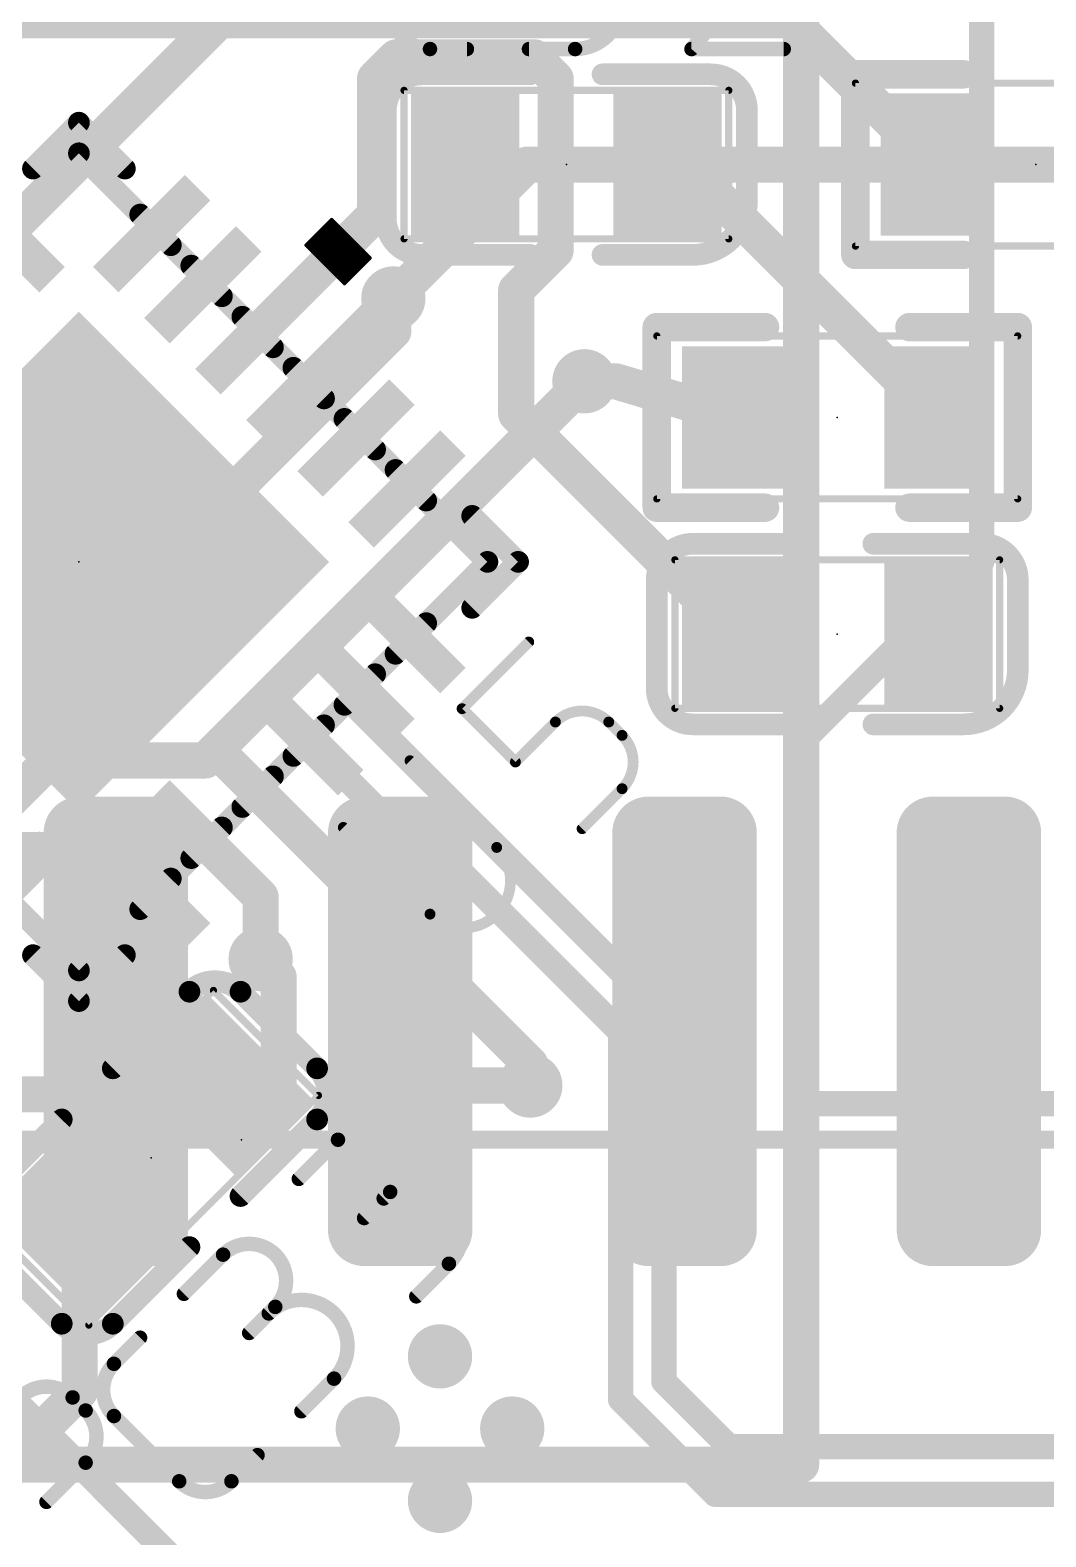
# Model space of a CAD drawing. Extents: x -5 to 103, y -6 to 58.
# Drawn here: x 60.62 to 67.76, y 22.35 to 32.95 of the extents above; entities that cross this region are included whole.
import ezdxf

# ---------------------------------------------------------------- set-up
doc = ezdxf.new("R2010")
doc.units = 0
for name, color, linetype in [('1', 12, 'CONTINUOUS'), ('16', 132, 'CONTINUOUS'), ('18', 110, 'CONTINUOUS'), ('21', 40, 'CONTINUOUS'), ('22', 3, 'CONTINUOUS'), ('23', 53, 'CONTINUOUS'), ('24', 53, 'CONTINUOUS'), ('25', 40, 'CONTINUOUS'), ('39', 12, 'CONTINUOUS'), ('51', 254, 'CONTINUOUS')]:
    doc.layers.add(name, color=color, linetype=linetype)

# ---------------------------------------------------------------- blocks, each defined once
blk = doc.blocks.new('RECT')
blk.add_solid([(-0.5, -0.5), (0.5, -0.5), (-0.5, 0.5), (0.5, 0.5)])
blk = doc.blocks.new('RECT162560X528320R50')
at = {"const_width": 0.254}
blk.add_lwpolyline([(0.381, -1.397), (0.381, 1.397, 0.4142), (0.254, 1.524), (-0.254, 1.524, 0.4142), (-0.381, 1.397), (-0.381, -1.397, 0.4142), (-0.254, -1.524), (0.254, -1.524, 0.4142)], format="xyb", close=True, dxfattribs=at)
blk.add_solid([(-0.2794, -1.4224), (0.2794, -1.4224), (-0.2794, 1.4224), (0.2794, 1.4224)])
blk = doc.blocks.new('ROUNDV')
at = {"const_width": 0.5}
blk.add_lwpolyline([(0, -0.25, 1), (0, 0.25, 1), (0, -0.25)], format="xyb", dxfattribs=at)

msp = doc.modelspace()

# ---------------------------------------------------------------- linework, layer by layer
at = {"layer": '1'}
for points, const_width in [([(67.31, 29.21), (67.31, 34.925)], 0.1778), ([(60.4481, 31.5179), (62.0772, 33.147)], 0.254), ([(65.8368, 33.147), (66.9798, 32.004)], 0.254), ([(63.1916, 32.7584), (63.0428, 32.6096)], 0.254), ([(64.164, 32.7584), (63.1916, 32.7584)], 0.254), ([(64.3128, 32.6096), (64.164, 32.7584)], 0.254), ([(63.0428, 32.6096), (63.0428, 31.652)], 0.254), ([(64.3128, 31.3984), (64.3128, 32.6096)], 0.254), ([(63.6778, 32.004), (63.6778, 31.5686)], 0.254), ([(65.1002, 32.004), (65.2272, 32.004)], 0.254), ([(65.2272, 32.004), (67.0052, 30.226)], 0.254), ([(63.0428, 31.652), (62.1903, 30.7995)], 0.254), ([(63.6778, 31.5686), (63.1716, 31.0624)], 0.254), ([(64.0358, 31.1214), (64.3128, 31.3984)], 0.254), ([(62.5495, 30.4403), (63.1716, 31.0624)], 0.254), ([(64.0358, 30.249), (64.0358, 31.1214)], 0.254), ([(64.7361, 30.48), (64.516, 30.48)], 0.254), ([(65.5828, 30.226), (64.7361, 30.48)], 0.254), ([(65.5828, 28.702), (64.0358, 30.249)], 0.254), ([(66.04, 27.94), (67.31, 29.21)], 0.1778), ([(62.9087, 28.3389), (62.9087, 28.1952)], 0.1778), ([(65.0748, 26.0292), (62.9087, 28.1952)], 0.1778), ([(62.5495, 27.9797), (63.1242, 27.405)], 0.1778), ([(66.04, 25.4), (66.04, 27.94)], 0.1778), ([(62.1903, 27.6205), (64.135, 25.6758)], 0.254), ([(63.1242, 27.405), (63.2679, 27.405)], 0.1778), ([(63.2679, 27.405), (64.77, 25.9029)], 0.1778), ([(61.8311, 27.2613), (62.2382, 26.8542)], 0.254), ([(61.4719, 26.9021), (61.4719, 26.0209)], 0.254), ([(62.2382, 26.8542), (62.2382, 26.416)], 0.254), ([(61.4719, 26.0209), (61.9709, 25.5219)], 0.254), ([(65.0748, 26.0292), (65.0748, 23.4442)], 0.1778), ([(60.7704, 25.4644), (61.214, 25.908)], 0.254), ([(61.214, 25.908), (61.5848, 25.908)], 0.254), ([(61.5848, 25.908), (61.9709, 25.5219)], 0.254), ([(64.77, 25.9029), (64.77, 23.3179)], 0.1778), ([(64.135, 25.6758), (64.135, 25.527)], 0.254), ([(60.2882, 25.4644), (60.7704, 25.4644)], 0.254), ([(72.39, 25.4), (66.04, 25.4)], 0.1778), ([(60.9651, 24.5161), (60.9651, 23.3731)], 0.254), ([(59.69, 24.13), (62.23, 21.59)], 0.1778), ([(65.0748, 23.4442), (65.532, 22.987)], 0.1778), ([(60.9651, 23.3731), (59.817, 22.225)], 0.254), ([(64.77, 23.3179), (65.4362, 22.6517)], 0.1778), ([(65.532, 22.987), (69.088, 22.987)], 0.1778), ([(65.4362, 22.6517), (69.9313, 22.6517)], 0.1778)]:
    msp.add_lwpolyline(points, dxfattribs=dict(at, const_width=const_width))
for points, const_width in [([(63.1916, 32.8219, 1), (63.1916, 32.6949)], 0.127), ([(63.2365, 32.7135, 1), (63.1467, 32.8033)], 0.127), ([(64.2089, 32.8033, 1), (64.1191, 32.7135)], 0.127), ([(64.164, 32.6949, 1), (64.164, 32.8219)], 0.127), ([(63.1063, 32.6096, 1), (62.9793, 32.6096)], 0.127), ([(62.9979, 32.6545, 1), (63.0877, 32.5647)], 0.127), ([(64.3763, 32.6096, 1), (64.2493, 32.6096)], 0.127), ([(64.2679, 32.5647, 1), (64.3577, 32.6545)], 0.127), ([(63.7413, 32.004, 1), (63.6143, 32.004)], 0.127), ([(65.1002, 32.0675, 1), (65.1002, 31.9405)], 0.127), ([(65.2721, 32.0489, 1), (65.1823, 31.9591)], 0.127), ([(65.2272, 31.9405, 1), (65.2272, 32.0675)], 0.127), ([(66.9349, 31.9591, 1), (67.0247, 32.0489)], 0.127), ([(62.9793, 31.652, 1), (63.1063, 31.652)], 0.127), ([(63.0877, 31.6071, 1), (62.9979, 31.6969)], 0.127), ([(63.7227, 31.5237, 1), (63.6329, 31.6135)], 0.127), ([(63.6143, 31.5686, 1), (63.7413, 31.5686)], 0.127), ([(64.3577, 31.3535, 1), (64.2679, 31.4433)], 0.127), ([(64.2493, 31.3984, 1), (64.3763, 31.3984)], 0.127), ([(63.1267, 31.1073, 1), (63.2165, 31.0175)], 0.127), ([(63.2165, 31.0175, 1), (63.1267, 31.1073)], 0.127), ([(64.0993, 31.1214, 1), (63.9723, 31.1214)], 0.127), ([(63.9909, 31.1663, 1), (64.0807, 31.0765)], 0.127), ([(62.1454, 30.8444, 1), (62.2352, 30.7546)], 0.127), ([(62.5046, 30.4852, 1), (62.5944, 30.3954)], 0.127), ([(64.516, 30.5435, 1), (64.516, 30.4165)], 0.127), ([(64.7544, 30.5408, 1), (64.7179, 30.4192)], 0.127), ([(64.7361, 30.4165, 1), (64.7361, 30.5435)], 0.127), ([(64.0807, 30.2939, 1), (63.9909, 30.2041)], 0.127), ([(63.9723, 30.249, 1), (64.0993, 30.249)], 0.127), ([(65.5646, 30.1652, 1), (65.601, 30.2868)], 0.127), ([(66.9603, 30.1811, 1), (67.0501, 30.2709)], 0.127), ([(67.2656, 29.21, 1), (67.3544, 29.21)], 0.0889), ([(67.3414, 29.1786, 1), (67.2786, 29.2414)], 0.0889), ([(65.5379, 28.6571, 1), (65.6277, 28.7469)], 0.127), ([(62.9532, 28.3389, 1), (62.8643, 28.3389)], 0.0889), ([(62.9401, 28.2267, 1), (62.8773, 28.1638)], 0.0889), ([(62.8643, 28.1952, 1), (62.9532, 28.1952)], 0.0889), ([(62.5809, 28.0111, 1), (62.5181, 27.9483)], 0.0889), ([(66.0845, 27.94, 1), (65.9956, 27.94)], 0.0889), ([(66.0086, 27.9714, 1), (66.0714, 27.9086)], 0.0889), ([(62.2352, 27.6654, 1), (62.1454, 27.5756)], 0.127), ([(63.1242, 27.4494, 1), (63.1242, 27.3605)], 0.0889), ([(63.0928, 27.3735, 1), (63.1557, 27.4364)], 0.0889), ([(63.2994, 27.4364, 1), (63.2365, 27.3735)], 0.0889), ([(63.2679, 27.3605, 1), (63.2679, 27.4494)], 0.0889), ([(61.876, 27.3062, 1), (61.7862, 27.2164)], 0.127), ([(61.5354, 26.9021, 1), (61.4084, 26.9021)], 0.127), ([(62.3017, 26.8542, 1), (62.1747, 26.8542)], 0.127), ([(62.1933, 26.8093, 1), (62.2831, 26.8991)], 0.127), ([(62.1747, 26.416, 1), (62.3017, 26.416)], 0.127), ([(61.5168, 26.0658, 1), (61.427, 25.976)], 0.127), ([(61.4084, 26.0209, 1), (61.5354, 26.0209)], 0.127), ([(65.1192, 26.0292, 1), (65.0303, 26.0292)], 0.0889), ([(65.0434, 25.9977, 1), (65.1062, 26.0606)], 0.0889), ([(61.214, 25.9715, 1), (61.214, 25.8445)], 0.127), ([(61.2589, 25.8631, 1), (61.1691, 25.9529)], 0.127), ([(61.6297, 25.9529, 1), (61.5399, 25.8631)], 0.127), ([(61.5848, 25.8445, 1), (61.5848, 25.9715)], 0.127), ([(64.8144, 25.9029, 1), (64.7255, 25.9029)], 0.0889), ([(64.7386, 25.8715, 1), (64.8014, 25.9343)], 0.0889), ([(64.1985, 25.6758, 1), (64.0715, 25.6758)], 0.127), ([(64.0901, 25.6309, 1), (64.1799, 25.7207)], 0.127), ([(60.7255, 25.5093, 1), (60.8153, 25.4195)], 0.127), ([(60.7704, 25.4009, 1), (60.7704, 25.5279)], 0.127), ([(61.926, 25.477, 1), (62.0158, 25.5668)], 0.127), ([(61.926, 25.477, 1), (62.0158, 25.5668)], 0.127), ([(64.0715, 25.527, 1), (64.1985, 25.527)], 0.127), ([(66.04, 25.4445, 1), (66.04, 25.3556)], 0.0889), ([(65.9956, 25.4, 1), (66.0845, 25.4)], 0.0889), ([(61.0286, 24.5161, 1), (60.9016, 24.5161)], 0.127), ([(65.1062, 23.4756, 1), (65.0434, 23.4128)], 0.0889), ([(60.9016, 23.3731, 1), (61.0286, 23.3731)], 0.127), ([(61.01, 23.3282, 1), (60.9202, 23.418)], 0.127), ([(65.0303, 23.4442, 1), (65.1192, 23.4442)], 0.0889), ([(64.7255, 23.3179, 1), (64.8144, 23.3179)], 0.0889), ([(64.8014, 23.3494, 1), (64.7386, 23.2865)], 0.0889), ([(65.532, 23.0315, 1), (65.532, 22.9426)], 0.0889), ([(65.5006, 22.9556, 1), (65.5634, 23.0184)], 0.0889), ([(65.4362, 22.6961, 1), (65.4362, 22.6072)], 0.0889), ([(65.4048, 22.6203, 1), (65.4677, 22.6831)], 0.0889)]:
    msp.add_lwpolyline(points, format="xyb", dxfattribs=dict(at, const_width=const_width))
at = {"layer": '16', "const_width": 0.254}
for points in [[(66.04, 33.02), (57.023, 33.02)], [(66.04, 22.86), (66.04, 33.02)], [(64.1132, 32.004), (63.1716, 31.0624)], [(69.365, 32.004), (64.1132, 32.004)], [(63.1716, 31.0624), (63.1716, 30.8307)], [(63.1716, 30.8307), (61.7498, 29.4089)], [(64.516, 30.48), (61.849, 27.813)], [(61.7498, 29.4089), (61.7498, 29.1108)], [(61.214, 28.575), (61.7498, 29.1108)], [(59.309, 28.575), (61.214, 28.575)], [(60.7556, 27.813), (60.2082, 27.2656)], [(61.849, 27.813), (60.7556, 27.813)], [(62.2382, 26.416), (62.23, 26.4242)], [(62.2382, 26.416), (62.3652, 26.289)], [(62.3652, 26.289), (62.3652, 25.4082)], [(61.22, 25.648), (61.22, 25.908)], [(63.601, 25.527), (63.22, 25.908)], [(61.595, 25.273), (61.22, 25.648)], [(64.135, 25.527), (63.601, 25.527)], [(62.3652, 25.4082), (62.23, 25.273)], [(62.23, 25.273), (61.595, 25.273)], [(57.023, 22.86), (66.04, 22.86)]]:
    msp.add_lwpolyline(points, dxfattribs=at)
at = {"layer": '16', "const_width": 0.127}
for points in [[(66.04, 32.9565, 1), (66.04, 33.0835)], [(64.1132, 32.0675, 1), (64.1132, 31.9405)], [(64.1581, 31.9591, 1), (64.0683, 32.0489)], [(63.2351, 31.0624, 1), (63.1081, 31.0624)], [(63.1267, 31.1073, 1), (63.2165, 31.0175)], [(63.2165, 30.7858, 1), (63.1267, 30.8756)], [(63.1081, 30.8307, 1), (63.2351, 30.8307)], [(64.5609, 30.4351, 1), (64.4711, 30.5249)], [(61.8133, 29.4089, 1), (61.6863, 29.4089)], [(61.7049, 29.4538, 1), (61.7947, 29.364)], [(61.6863, 29.1108, 1), (61.8133, 29.1108)], [(61.7947, 29.0659, 1), (61.7049, 29.1557)], [(61.1691, 28.6199, 1), (61.2589, 28.5301)], [(61.214, 28.5115, 1), (61.214, 28.6385)], [(60.7556, 27.8765, 1), (60.7556, 27.7495)], [(60.8005, 27.7681, 1), (60.7107, 27.8579)], [(61.8041, 27.8579, 1), (61.8939, 27.7681)], [(61.849, 27.7495, 1), (61.849, 27.8765)], [(62.2749, 26.4691, 1), (62.1851, 26.3793)], [(62.2831, 26.4609, 1), (62.1933, 26.3711)], [(62.1933, 26.3711, 1), (62.2831, 26.4609)], [(62.4287, 26.289, 1), (62.3017, 26.289)], [(62.3203, 26.2441, 1), (62.4101, 26.3339)], [(61.2835, 25.908, 1), (61.1565, 25.908)], [(63.2649, 25.9529, 1), (63.1751, 25.8631)], [(61.2649, 25.6929, 1), (61.1751, 25.6031)], [(61.1565, 25.648, 1), (61.2835, 25.648)], [(63.601, 25.5905, 1), (63.601, 25.4635)], [(64.135, 25.4635, 1), (64.135, 25.5905)], [(63.5561, 25.4821, 1), (63.6459, 25.5719)], [(62.3017, 25.4082, 1), (62.4287, 25.4082)], [(62.4101, 25.3633, 1), (62.3203, 25.4531)], [(61.595, 25.3365, 1), (61.595, 25.2095)], [(61.5501, 25.2281, 1), (61.6399, 25.3179)], [(62.1851, 25.3179, 1), (62.2749, 25.2281)], [(62.23, 25.2095, 1), (62.23, 25.3365)], [(65.9765, 22.86, 1), (66.1035, 22.86)], [(66.04, 22.7965, 1), (66.04, 22.9235)]]:
    msp.add_lwpolyline(points, format="xyb", dxfattribs=at)
at = {"layer": '21'}
for points, const_width in [([(63.373, 32.639, 0.4142), (63.119, 32.385)], 0.1524), ([(63.373, 32.6771, 1), (63.373, 32.6009)], 0.0762), ([(63.373, 32.6009, 1), (63.373, 32.6771)], 0.0762), ([(64.135, 32.6009, 1), (64.135, 32.6771)], 0.0762), ([(64.643, 32.6771, 1), (64.643, 32.6009)], 0.0762), ([(65.659, 32.385, 0.4142), (65.405, 32.639)], 0.1524), ([(65.405, 32.6771, 1), (65.405, 32.6009)], 0.0762), ([(65.405, 32.6009, 1), (65.405, 32.6771)], 0.0762), ([(66.421, 32.689, 1), (66.421, 32.589)], 0.1), ([(66.471, 32.639, 1), (66.371, 32.639)], 0.1), ([(67.183, 32.589, 1), (67.183, 32.689)], 0.1), ([(63.1571, 32.385, 1), (63.0809, 32.385)], 0.0762), ([(65.6971, 32.385, 1), (65.6209, 32.385)], 0.0762), ([(60.9869, 32.3261, 1), (60.9331, 32.2723)], 0.0762), ([(60.9869, 32.2723, 1), (60.9331, 32.3261)], 0.0762), ([(63.0809, 32.385, 1), (63.1571, 32.385)], 0.0762), ([(65.6209, 32.385, 1), (65.6971, 32.385)], 0.0762), ([(60.6098, 32.0029, 1), (60.6637, 31.949)], 0.0762), ([(61.2563, 31.949, 1), (61.3102, 32.0029)], 0.0762), ([(65.278, 31.369, 0.4142), (65.659, 31.75)], 0.1524), ([(65.6971, 31.75, 1), (65.6209, 31.75)], 0.0762), ([(63.119, 31.623, 0.4142), (63.373, 31.369)], 0.1524), ([(63.1571, 31.623, 1), (63.0809, 31.623)], 0.0762), ([(65.6209, 31.75, 1), (65.6971, 31.75)], 0.0762), ([(62.6936, 31.5786, 1), (62.6936, 31.5659)], 0.0127), ([(62.719, 31.604, 1), (62.719, 31.5912)], 0.0127), ([(62.7426, 31.6212, 1), (62.7336, 31.6122)], 0.0127), ([(62.7426, 31.6122, 1), (62.7336, 31.6212)], 0.0127), ([(62.7572, 31.5912, 1), (62.7572, 31.604)], 0.0127), ([(62.7826, 31.5659, 1), (62.7826, 31.5786)], 0.0127), ([(63.0809, 31.623, 1), (63.1571, 31.623)], 0.0762), ([(62.592, 31.477, 1), (62.592, 31.4642)], 0.0127), ([(62.6174, 31.5024, 1), (62.6174, 31.4897)], 0.0127), ([(62.6428, 31.5278, 1), (62.6428, 31.515)], 0.0127), ([(62.6682, 31.5532, 1), (62.6682, 31.5404)], 0.0127), ([(62.808, 31.5404, 1), (62.808, 31.5532)], 0.0127), ([(62.8334, 31.515, 1), (62.8334, 31.5278)], 0.0127), ([(62.8588, 31.4897, 1), (62.8588, 31.5024)], 0.0127), ([(62.8842, 31.4642, 1), (62.8842, 31.477)], 0.0127), ([(62.563, 31.4416, 1), (62.554, 31.4326)], 0.0127), ([(62.554, 31.4416, 1), (62.563, 31.4326)], 0.0127), ([(62.5666, 31.4516, 1), (62.5666, 31.4388)], 0.0127), ([(62.5758, 31.4262, 1), (62.5758, 31.4135)], 0.0127), ([(62.6012, 31.4008, 1), (62.6012, 31.388)], 0.0127), ([(62.6266, 31.3754, 1), (62.6266, 31.3626)], 0.0127), ([(62.9096, 31.4388, 1), (62.9096, 31.4516)], 0.0127), ([(62.935, 31.4135, 1), (62.935, 31.4262)], 0.0127), ([(62.9604, 31.388, 1), (62.9604, 31.4008)], 0.0127), ([(62.9858, 31.3626, 1), (62.9858, 31.3754)], 0.0127), ([(63.373, 31.4071, 1), (63.373, 31.3309)], 0.0762), ([(63.373, 31.3309, 1), (63.373, 31.4071)], 0.0762), ([(64.135, 31.3309, 1), (64.135, 31.4071)], 0.0762), ([(64.643, 31.4071, 1), (64.643, 31.3309)], 0.0762), ([(65.278, 31.4071, 1), (65.278, 31.3309)], 0.0762), ([(65.278, 31.3309, 1), (65.278, 31.4071)], 0.0762), ([(66.421, 31.419, 1), (66.421, 31.319)], 0.1), ([(66.371, 31.369, 1), (66.471, 31.369)], 0.1), ([(67.183, 31.319, 1), (67.183, 31.419)], 0.1), ([(62.652, 31.35, 1), (62.652, 31.3373)], 0.0127), ([(62.6774, 31.3246, 1), (62.6774, 31.3118)], 0.0127), ([(62.7028, 31.2992, 1), (62.7028, 31.2864)], 0.0127), ([(62.7282, 31.2738, 1), (62.7282, 31.2611)], 0.0127), ([(62.9276, 31.2611, 1), (62.9276, 31.2738)], 0.0127), ([(62.953, 31.2864, 1), (62.953, 31.2992)], 0.0127), ([(62.9784, 31.3118, 1), (62.9784, 31.3246)], 0.0127), ([(63.012, 31.3428, 1), (63.003, 31.3518)], 0.0127), ([(63.003, 31.3428, 1), (63.012, 31.3518)], 0.0127), ([(63.0038, 31.3373, 1), (63.0038, 31.35)], 0.0127), ([(62.7536, 31.2484, 1), (62.7536, 31.2356)], 0.0127), ([(62.779, 31.223, 1), (62.779, 31.2103)], 0.0127), ([(62.8044, 31.1976, 1), (62.8044, 31.1849)], 0.0127), ([(62.8234, 31.1722, 1), (62.8324, 31.1632)], 0.0127), ([(62.8234, 31.1632, 1), (62.8324, 31.1722)], 0.0127), ([(62.8514, 31.1849, 1), (62.8514, 31.1976)], 0.0127), ([(62.8768, 31.2103, 1), (62.8768, 31.223)], 0.0127), ([(62.9022, 31.2356, 1), (62.9022, 31.2484)], 0.0127), ([(65.024, 30.911, 1), (65.024, 30.811)], 0.1), ([(65.074, 30.861, 1), (64.974, 30.861)], 0.1), ([(65.786, 30.811, 1), (65.786, 30.911)], 0.1), ([(66.802, 30.911, 1), (66.802, 30.811)], 0.1), ([(67.614, 30.861, 1), (67.514, 30.861)], 0.1), ([(67.564, 30.811, 1), (67.564, 30.911)], 0.1), ([(65.024, 29.641, 1), (65.024, 29.541)], 0.1), ([(65.786, 29.541, 1), (65.786, 29.641)], 0.1), ([(66.802, 29.641, 1), (66.802, 29.541)], 0.1), ([(67.564, 29.541, 1), (67.564, 29.641)], 0.1), ([(63.7529, 29.5602, 1), (63.699, 29.5063)], 0.0762), ([(64.974, 29.591, 1), (65.074, 29.591)], 0.1), ([(67.514, 29.591, 1), (67.614, 29.591)], 0.1), ([(65.278, 29.337, 0.4142), (65.024, 29.083)], 0.1524), ([(65.278, 29.3751, 1), (65.278, 29.2989)], 0.0762), ([(65.278, 29.2989, 1), (65.278, 29.3751)], 0.0762), ([(66.04, 29.2989, 1), (66.04, 29.3751)], 0.0762), ([(66.548, 29.3751, 1), (66.548, 29.2989)], 0.0762), ([(67.564, 29.083, 0.4142), (67.31, 29.337)], 0.1524), ([(67.31, 29.3751, 1), (67.31, 29.2989)], 0.0762), ([(67.31, 29.2989, 1), (67.31, 29.3751)], 0.0762), ([(64.0761, 29.1831, 1), (64.0223, 29.2369)], 0.0762), ([(64.0223, 29.1831, 1), (64.0761, 29.2369)], 0.0762), ([(65.0621, 29.083, 1), (64.9859, 29.083)], 0.0762), ([(67.6021, 29.083, 1), (67.5259, 29.083)], 0.0762), ([(64.9859, 29.083, 1), (65.0621, 29.083)], 0.0762), ([(67.5259, 29.083, 1), (67.6021, 29.083)], 0.0762), ([(63.699, 28.9137, 1), (63.7529, 28.8598)], 0.0762), ([(67.183, 28.067, 0.4142), (67.564, 28.448)], 0.1524), ([(67.6021, 28.448, 1), (67.5259, 28.448)], 0.0762), ([(67.5259, 28.448, 1), (67.6021, 28.448)], 0.0762), ([(65.024, 28.321, 0.4142), (65.278, 28.067)], 0.1524), ([(65.0621, 28.321, 1), (64.9859, 28.321)], 0.0762), ([(64.9859, 28.321, 1), (65.0621, 28.321)], 0.0762), ([(65.278, 28.1051, 1), (65.278, 28.0289)], 0.0762), ([(65.278, 28.0289, 1), (65.278, 28.1051)], 0.0762), ([(66.04, 28.0289, 1), (66.04, 28.1051)], 0.0762), ([(66.548, 28.1051, 1), (66.548, 28.0289)], 0.0762), ([(67.183, 28.1051, 1), (67.183, 28.0289)], 0.0762), ([(67.183, 28.0289, 1), (67.183, 28.1051)], 0.0762), ([(60.6637, 26.471, 1), (60.6098, 26.4171)], 0.0762), ([(61.3102, 26.4171, 1), (61.2563, 26.471)], 0.0762), ([(61.5886, 25.9399, 1), (61.5886, 26.1939, 1), (61.5886, 25.9399)], 0.254), ([(62.0966, 26.1864, 0.4142), (61.7374, 26.1864)], 0.1524), ([(60.9331, 26.1477, 1), (60.9869, 26.0938)], 0.0762), ([(60.9331, 26.0938, 1), (60.9869, 26.1477)], 0.0762), ([(61.7105, 26.2134, 1), (61.7643, 26.1595)], 0.0762), ([(61.7643, 26.1595, 1), (61.7105, 26.2134)], 0.0762), ([(62.1236, 26.2134, 1), (62.0697, 26.1595)], 0.0762), ([(62.0697, 26.1595, 1), (62.1236, 26.2134)], 0.0762), ([(61.1716, 25.6746, 1), (61.2255, 25.6207)], 0.0762), ([(62.6624, 25.6746, 1), (62.6085, 25.6207)], 0.0762), ([(62.6354, 25.2884, 0.4142), (62.6354, 25.6476)], 0.1524), ([(62.6085, 25.6207, 1), (62.6624, 25.6746)], 0.0762), ([(60.8663, 25.2615, 1), (60.8124, 25.3153)], 0.0762), ([(62.6085, 25.3153, 1), (62.6624, 25.2615)], 0.0762), ([(62.6624, 25.2615, 1), (62.6085, 25.3153)], 0.0762), ([(62.0697, 24.7765, 1), (62.1236, 24.7226)], 0.0762), ([(61.7643, 24.3634, 1), (61.7105, 24.4173)], 0.0762), ([(60.8663, 23.8785, 1), (60.8124, 23.8246)], 0.0762), ([(60.8394, 23.8516, 0.4142), (61.1986, 23.8516)], 0.1524), ([(60.8124, 23.8246, 1), (60.8663, 23.8785)], 0.0762), ([(61.1716, 23.8785, 1), (61.2255, 23.8246)], 0.0762), ([(61.2255, 23.8246, 1), (61.1716, 23.8785)], 0.0762)]:
    msp.add_lwpolyline(points, format="xyb", dxfattribs=dict(at, const_width=const_width))
for points, const_width in [([(64.135, 32.639), (63.373, 32.639)], 0.1524), ([(65.405, 32.639), (64.643, 32.639)], 0.1524), ([(67.183, 32.639), (66.421, 32.639)], 0.2), ([(66.421, 32.639), (66.421, 31.369)], 0.2), ([(63.119, 32.385), (63.119, 31.623)], 0.1524), ([(65.659, 31.75), (65.659, 32.385)], 0.1524), ([(60.96, 32.2992), (60.6367, 31.9759)], 0.1524), ([(61.2833, 31.9759), (60.96, 32.2992)], 0.1524), ([(62.7381, 31.6167), (62.5585, 31.4371)], 0.0254), ([(62.6936, 31.5722), (62.7826, 31.5722)], 0.0254), ([(62.719, 31.5976), (62.7572, 31.5976)], 0.0254), ([(63.0075, 31.3473), (62.7381, 31.6167)], 0.0254), ([(62.592, 31.4706), (62.8842, 31.4706)], 0.0254), ([(62.6174, 31.496), (62.8588, 31.496)], 0.0254), ([(62.6428, 31.5214), (62.8334, 31.5214)], 0.0254), ([(62.6682, 31.5468), (62.808, 31.5468)], 0.0254), ([(62.5585, 31.4371), (62.8279, 31.1677)], 0.0254), ([(62.5666, 31.4452), (62.9096, 31.4452)], 0.0254), ([(62.5758, 31.4198), (62.935, 31.4198)], 0.0254), ([(62.6012, 31.3944), (62.9604, 31.3944)], 0.0254), ([(62.6266, 31.369), (62.9858, 31.369)], 0.0254), ([(63.373, 31.369), (64.135, 31.369)], 0.1524), ([(64.643, 31.369), (65.278, 31.369)], 0.1524), ([(66.421, 31.369), (67.183, 31.369)], 0.2), ([(62.652, 31.3436), (63.0038, 31.3436)], 0.0254), ([(62.6774, 31.3182), (62.9784, 31.3182)], 0.0254), ([(62.7028, 31.2928), (62.953, 31.2928)], 0.0254), ([(62.7282, 31.2674), (62.9276, 31.2674)], 0.0254), ([(62.8279, 31.1677), (63.0075, 31.3473)], 0.0254), ([(62.7536, 31.242), (62.9022, 31.242)], 0.0254), ([(62.779, 31.2166), (62.8768, 31.2166)], 0.0254), ([(62.8044, 31.1912), (62.8514, 31.1912)], 0.0254), ([(65.786, 30.861), (65.024, 30.861)], 0.2), ([(65.024, 30.861), (65.024, 29.591)], 0.2), ([(66.802, 30.861), (67.564, 30.861)], 0.2), ([(67.564, 30.861), (67.564, 29.591)], 0.2), ([(65.024, 29.591), (65.786, 29.591)], 0.2), ([(67.564, 29.591), (66.802, 29.591)], 0.2), ([(64.0492, 29.21), (63.7259, 29.5333)], 0.1524), ([(66.04, 29.337), (65.278, 29.337)], 0.1524), ([(67.31, 29.337), (66.548, 29.337)], 0.1524), ([(63.7259, 28.8867), (64.0492, 29.21)], 0.1524), ([(65.024, 29.083), (65.024, 28.321)], 0.1524), ([(67.564, 28.448), (67.564, 29.083)], 0.1524), ([(65.278, 28.067), (66.04, 28.067)], 0.1524), ([(66.548, 28.067), (67.183, 28.067)], 0.1524), ([(60.6367, 26.4441), (60.96, 26.1208)], 0.1524), ([(60.96, 26.1208), (61.2833, 26.4441)], 0.1524), ([(61.7374, 26.1864), (61.1986, 25.6476)], 0.1524), ([(62.6354, 25.6476), (62.0966, 26.1864)], 0.1524), ([(60.8394, 25.2884), (60.3904, 24.8394)], 0.1524), ([(62.0966, 24.7496), (62.6354, 25.2884)], 0.1524), ([(60.3904, 24.3006), (60.8394, 23.8516)], 0.1524), ([(61.1986, 23.8516), (61.7374, 24.3904)], 0.1524)]:
    msp.add_lwpolyline(points, dxfattribs=dict(at, const_width=const_width))
at = {"layer": '22', "const_width": 0.127}
msp.add_lwpolyline([(68.233, 25.146), (55.973, 25.146)], dxfattribs=at)
at = {"layer": '23'}
for p in [(64.389, 32.004), (67.691, 32.004), (66.294, 30.226), (60.96, 29.21), (66.294, 28.702), (61.468, 25.019)]:
    msp.add_point(p, dxfattribs=at)
at = {"layer": '24'}
msp.add_point((62.103, 25.146), dxfattribs=at)
at = {"layer": '25'}
for points, const_width in [([(64.4502, 32.8168, 1), (64.4502, 33.4659)], 0.1016), ([(63.1698, 33.0764, 0.4142), (63.4294, 32.8168)], 0.1016), ([(63.4294, 32.8422, 1), (63.4294, 32.7914)], 0.0508), ([(63.4294, 32.7914, 1), (63.4294, 32.8422)], 0.0508), ([(63.6891, 32.7914, 1), (63.6891, 32.8422)], 0.0508), ([(64.1256, 32.8422, 1), (64.1256, 32.7914)], 0.0508), ([(64.4502, 32.8422, 1), (64.4502, 32.7914)], 0.0508), ([(64.4502, 32.7914, 1), (64.4502, 32.8422)], 0.0508), ([(65.2686, 32.8422, 1), (65.2686, 32.7914)], 0.0508), ([(65.2493, 32.8333, 1), (65.288, 32.8003)], 0.0508), ([(65.9177, 32.7914, 1), (65.9177, 32.8422)], 0.0508), ([(64.1376, 28.6328, 1), (64.1106, 28.6597)], 0.0381), ([(63.6686, 28.1907, 1), (63.6416, 28.1638)], 0.0381), ([(63.6416, 28.1907, 1), (63.6686, 28.1638)], 0.0381), ([(64.6869, 28.0835, 0.4142), (64.3117, 28.0835)], 0.0762), ([(64.2982, 28.0969, 1), (64.3251, 28.07)], 0.0381), ([(64.3251, 28.07, 1), (64.2982, 28.0969)], 0.0381), ([(64.7003, 28.0969, 1), (64.6734, 28.07)], 0.0381), ([(64.6734, 28.07, 1), (64.7003, 28.0969)], 0.0381), ([(64.7806, 27.6145, 0.4142), (64.7806, 27.9897)], 0.0762), ([(64.7941, 28.0031, 1), (64.7672, 27.9762)], 0.0381), ([(64.7672, 27.9762, 1), (64.7941, 28.0031)], 0.0381), ([(63.3024, 27.8245, 1), (63.2755, 27.7976)], 0.0381), ([(64.0168, 27.8156, 1), (64.0438, 27.7886)], 0.0381), ([(64.0168, 27.7886, 1), (64.0438, 27.8156)], 0.0381), ([(64.7672, 27.628, 1), (64.7941, 27.601)], 0.0381), ([(64.7941, 27.601, 1), (64.7672, 27.628)], 0.0381), ([(62.8334, 27.3556, 1), (62.8065, 27.3286)], 0.0381), ([(64.4858, 27.3466, 1), (64.5127, 27.3196)], 0.0381), ([(63.4296, 26.7324, 1), (63.8986, 27.2014)], 0.0762), ([(63.9121, 27.2149, 1), (63.8851, 27.1879)], 0.0381), ([(63.8851, 27.1879, 1), (63.9121, 27.2149)], 0.0381), ([(63.4431, 26.7459, 1), (63.4161, 26.719)], 0.0381), ([(63.4161, 26.719, 1), (63.4431, 26.7459)], 0.0381), ([(63.1495, 24.7783, 1), (62.7823, 25.1455)], 0.1016), ([(62.7643, 25.1635, 1), (62.8002, 25.1276)], 0.0508), ([(62.8002, 25.1276, 1), (62.7643, 25.1635)], 0.0508), ([(62.4889, 24.8881, 1), (62.5249, 24.8522)], 0.0508), ([(63.5626, 24.2734, 1), (63.1036, 24.7324)], 0.1016), ([(63.1315, 24.7963, 1), (63.1674, 24.7604)], 0.0508), ([(63.1674, 24.7604, 1), (63.1315, 24.7963)], 0.0508), ([(63.0856, 24.7504, 1), (63.1215, 24.7145)], 0.0508), ([(62.9479, 24.6127, 1), (62.9838, 24.5768)], 0.0508), ([(61.9561, 24.3553, 1), (61.992, 24.3193)], 0.0508), ([(62.3413, 23.9701, 1), (61.9741, 24.3373)], 0.1016), ([(61.992, 24.3193, 1), (61.9561, 24.3553)], 0.0508), ([(63.5446, 24.2914, 1), (63.5805, 24.2555)], 0.0508), ([(63.5805, 24.2555, 1), (63.5446, 24.2914)], 0.0508), ([(61.6807, 24.0799, 1), (61.7166, 24.0439)], 0.0508), ([(62.7544, 23.4652, 1), (62.2954, 23.9242)], 0.1016), ([(63.3151, 24.0619, 1), (63.351, 24.026)], 0.0508), ([(62.2774, 23.9422, 1), (62.3133, 23.9062)], 0.0508), ([(62.3233, 23.9881, 1), (62.3592, 23.9521)], 0.0508), ([(62.3592, 23.9521, 1), (62.3233, 23.9881)], 0.0508), ([(61.408, 23.7353, 1), (61.372, 23.7712)], 0.0508), ([(62.1397, 23.8045, 1), (62.1756, 23.7686)], 0.0508), ([(61.2064, 23.5696, 0.4142), (61.2064, 23.2025)], 0.1016), ([(61.1884, 23.5876, 1), (61.2244, 23.5517)], 0.0508), ([(61.2244, 23.5517, 1), (61.1884, 23.5876)], 0.0508), ([(60.9156, 23.3332, 0.4142), (60.5484, 23.3332)], 0.1016), ([(62.7364, 23.4832, 1), (62.7723, 23.4473)], 0.0508), ([(62.7723, 23.4473, 1), (62.7364, 23.4832)], 0.0508), ([(60.9336, 23.3511, 1), (60.8977, 23.3152)], 0.0508), ([(60.8977, 23.3152, 1), (60.9336, 23.3511)], 0.0508), ([(61.0074, 22.8742, 0.4142), (61.0074, 23.2414)], 0.1016), ([(61.0254, 23.2593, 1), (60.9895, 23.2234)], 0.0508), ([(60.9895, 23.2234, 1), (61.0254, 23.2593)], 0.0508), ([(61.2244, 23.2204, 1), (61.1884, 23.1845)], 0.0508), ([(61.1884, 23.1845, 1), (61.2244, 23.2204)], 0.0508), ([(62.5069, 23.2537, 1), (62.5428, 23.2178)], 0.0508), ([(60.9895, 22.8921, 1), (61.0254, 22.8562)], 0.0508), ([(61.0254, 22.8562, 1), (60.9895, 22.8921)], 0.0508), ([(62.2341, 22.9091, 1), (62.1982, 22.945)], 0.0508), ([(61.6654, 22.7435, 0.4142), (62.0326, 22.7435)], 0.1016), ([(61.6834, 22.7614, 1), (61.6474, 22.7255)], 0.0508), ([(61.6474, 22.7255, 1), (61.6834, 22.7614)], 0.0508), ([(62.0146, 22.7614, 1), (62.0506, 22.7255)], 0.0508), ([(62.0506, 22.7255, 1), (62.0146, 22.7614)], 0.0508), ([(60.7141, 22.6167, 1), (60.75, 22.5808)], 0.0508)]:
    msp.add_lwpolyline(points, format="xyb", dxfattribs=dict(at, const_width=const_width))
for points, const_width in [([(65.8204, 33.4659), (65.2686, 32.8168)], 0.1016), ([(63.6891, 32.8168), (63.4294, 32.8168)], 0.1016), ([(64.1256, 32.8168), (64.4502, 32.8168)], 0.1016), ([(65.2686, 32.8168), (65.9177, 32.8168)], 0.1016), ([(63.6551, 28.1773), (64.1241, 28.6462)], 0.0762), ([(64.0303, 27.8021), (63.6551, 28.1773)], 0.0762), ([(64.3117, 28.0835), (64.0303, 27.8021)], 0.0762), ([(64.7806, 27.9897), (64.6869, 28.0835)], 0.0762), ([(63.8986, 27.2014), (63.2889, 27.8111)], 0.0762), ([(64.4993, 27.3331), (64.7806, 27.6145)], 0.0762), ([(62.82, 27.3421), (63.4296, 26.7324)], 0.0762), ([(62.5069, 24.8701), (62.7823, 25.1455)], 0.1016), ([(63.1495, 24.7783), (62.9659, 24.5947)], 0.1016), ([(61.6987, 24.0619), (61.9741, 24.3373)], 0.1016), ([(63.3331, 24.0439), (63.5626, 24.2734)], 0.1016), ([(62.3413, 23.9701), (62.1577, 23.7865)], 0.1016), ([(61.2064, 23.5696), (61.39, 23.7532)], 0.1016), ([(62.5249, 23.2357), (62.7544, 23.4652)], 0.1016), ([(61.0074, 23.2414), (60.9156, 23.3332)], 0.1016), ([(61.6654, 22.7435), (61.2064, 23.2025)], 0.1016), ([(60.732, 22.5988), (61.0074, 22.8742)], 0.1016), ([(62.2162, 22.9271), (62.0326, 22.7435)], 0.1016)]:
    msp.add_lwpolyline(points, dxfattribs=dict(at, const_width=const_width))
at = {"layer": '39', "const_width": 0.0508}
for points in [[(63.247, 32.5262), (65.531, 32.5262)], [(63.247, 31.4818), (63.247, 32.5262)], [(65.531, 32.5262), (65.531, 31.4818)], [(66.422, 32.577), (68.96, 32.577)], [(66.422, 31.431), (66.422, 32.577)], [(65.531, 31.4818), (63.247, 31.4818)], [(68.96, 31.431), (66.422, 31.431)], [(65.025, 30.799), (67.563, 30.799)], [(65.025, 29.653), (65.025, 30.799)], [(67.563, 30.799), (67.563, 29.653)], [(67.563, 29.653), (65.025, 29.653)], [(65.152, 29.2242), (67.436, 29.2242)], [(65.152, 28.1798), (65.152, 29.2242)], [(67.436, 29.2242), (67.436, 28.1798)], [(67.436, 28.1798), (65.152, 28.1798)], [(60.2912, 24.5807), (61.9063, 26.1958)], [(61.9063, 26.1958), (62.6448, 25.4573)], [(62.6448, 25.4573), (61.0297, 23.8422)], [(61.0297, 23.8422), (60.2912, 24.5807)]]:
    msp.add_lwpolyline(points, dxfattribs=at)
at = {"layer": '39', "const_width": 0.0254}
for points in [[(63.247, 32.5389, 1), (63.247, 32.5135)], [(63.2597, 32.5262, 1), (63.2343, 32.5262)], [(65.5437, 32.5262, 1), (65.5183, 32.5262)], [(65.531, 32.5135, 1), (65.531, 32.5389)], [(66.422, 32.5897, 1), (66.422, 32.5643)], [(66.4347, 32.577, 1), (66.4093, 32.577)], [(63.247, 31.4945, 1), (63.247, 31.4691)], [(63.2343, 31.4818, 1), (63.2597, 31.4818)], [(65.5183, 31.4818, 1), (65.5437, 31.4818)], [(65.531, 31.4691, 1), (65.531, 31.4945)], [(66.422, 31.4437, 1), (66.422, 31.4183)], [(66.4093, 31.431, 1), (66.4347, 31.431)], [(65.025, 30.8117, 1), (65.025, 30.7863)], [(65.0377, 30.799, 1), (65.0123, 30.799)], [(67.5757, 30.799, 1), (67.5503, 30.799)], [(67.563, 30.7863, 1), (67.563, 30.8117)], [(65.025, 29.6657, 1), (65.025, 29.6403)], [(67.563, 29.6403, 1), (67.563, 29.6657)], [(65.0123, 29.653, 1), (65.0377, 29.653)], [(67.5503, 29.653, 1), (67.5757, 29.653)], [(65.152, 29.2369, 1), (65.152, 29.2115)], [(65.1647, 29.2242, 1), (65.1393, 29.2242)], [(67.4487, 29.2242, 1), (67.4233, 29.2242)], [(67.436, 29.2115, 1), (67.436, 29.2369)], [(65.152, 28.1925, 1), (65.152, 28.1671)], [(65.1393, 28.1798, 1), (65.1647, 28.1798)], [(67.4233, 28.1798, 1), (67.4487, 28.1798)], [(67.436, 28.1671, 1), (67.436, 28.1925)], [(61.9152, 26.2047, 1), (61.8973, 26.1868)], [(61.9152, 26.1868, 1), (61.8973, 26.2047)], [(62.6537, 25.4483, 1), (62.6358, 25.4662)], [(62.6358, 25.4483, 1), (62.6537, 25.4662)], [(61.0208, 23.8512, 1), (61.0387, 23.8333)], [(61.0208, 23.8333, 1), (61.0387, 23.8512)]]:
    msp.add_lwpolyline(points, format="xyb", dxfattribs=at)
at = {"layer": '51', "const_width": 0.1524}
for points in [[(60.96, 32.0837), (58.0863, 29.21)], [(63.8337, 29.21), (60.96, 32.0837)], [(61.6066, 31.4371), (61.391, 31.6526)], [(61.9658, 31.0779), (61.7503, 31.2934)], [(62.325, 30.7187), (62.1095, 30.9342)], [(62.6842, 30.3595), (62.4687, 30.575)], [(63.0434, 30.0003), (62.8279, 30.2158)], [(63.4026, 29.641), (63.1871, 29.8566)], [(58.0863, 29.21), (60.96, 26.3363)], [(60.96, 26.3363), (63.8337, 29.21)], [(63.1871, 28.5634), (63.4026, 28.7789)], [(62.8279, 28.2042), (63.0434, 28.4197)], [(62.4687, 27.845), (62.6842, 28.0605)], [(62.1095, 27.4858), (62.325, 27.7013)], [(61.7503, 27.1266), (61.9658, 27.3421)], [(61.858, 27.2343), (60.062, 27.2343)], [(61.391, 26.7674), (61.6066, 26.9829)]]:
    msp.add_lwpolyline(points, dxfattribs=at)
at = {"layer": '51', "const_width": 0.0762}
for points in [[(60.9869, 32.1106, 1), (60.9331, 32.0567)], [(60.9869, 32.0567, 1), (60.9331, 32.1106)], [(61.418, 31.6796, 1), (61.3641, 31.6257)], [(61.5796, 31.4102, 1), (61.6335, 31.464)], [(61.7772, 31.3204, 1), (61.7233, 31.2665)], [(61.9388, 31.051, 1), (61.9927, 31.1048)], [(62.1364, 30.9611, 1), (62.0825, 30.9073)], [(62.2981, 30.6917, 1), (62.3519, 30.7456)], [(62.4956, 30.6019, 1), (62.4417, 30.5481)], [(62.6573, 30.3325, 1), (62.7111, 30.3864)], [(62.8548, 30.2427, 1), (62.801, 30.1888)], [(63.0165, 29.9733, 1), (63.0704, 30.0272)], [(63.214, 29.8835, 1), (63.1602, 29.8296)], [(63.3757, 29.6141, 1), (63.4296, 29.668)], [(63.8606, 29.1831, 1), (63.8067, 29.2369)], [(63.8067, 29.1831, 1), (63.8606, 29.2369)], [(63.4296, 28.752, 1), (63.3757, 28.8059)], [(63.1602, 28.5904, 1), (63.214, 28.5365)], [(63.0704, 28.3928, 1), (63.0165, 28.4467)], [(62.801, 28.2312, 1), (62.8548, 28.1773)], [(62.7111, 28.0336, 1), (62.6573, 28.0875)], [(62.4417, 27.8719, 1), (62.4956, 27.8181)], [(62.3519, 27.6744, 1), (62.2981, 27.7283)], [(62.0825, 27.5127, 1), (62.1364, 27.4588)], [(61.9927, 27.3152, 1), (61.9388, 27.369)], [(61.858, 27.1962, 1), (61.858, 27.2724)], [(61.7233, 27.1535, 1), (61.7772, 27.0996)], [(61.6335, 26.956, 1), (61.5796, 27.0098)], [(61.3641, 26.7943, 1), (61.418, 26.7404)], [(60.9331, 26.3633, 1), (60.9869, 26.3094)], [(60.9331, 26.3094, 1), (60.9869, 26.3633)]]:
    msp.add_lwpolyline(points, format="xyb", dxfattribs=at)

# ---------------------------------------------------------------- block references
at = {"layer": '1', "xscale": 0.762, "yscale": 1.0008}
for p in [(63.6778, 32.004), (65.1002, 32.004), (66.9798, 32.004), (65.5828, 30.226), (67.0052, 30.226), (65.5828, 28.702), (67.0052, 28.702)]:
    msp.add_blockref('RECT', p, dxfattribs=at)
at = {"layer": '1'}
for p, xscale, yscale, rotation in [((60.4481, 31.5179), 0.254, 0.9144, 45), ((61.4719, 31.5179), 0.254, 0.9144, 315), ((61.8311, 31.1587), 0.254, 0.9144, 315), ((62.1903, 30.7995), 0.254, 0.9144, 315), ((60.96, 29.21), 2.4892, 2.4892, 135), ((62.5495, 30.4403), 0.254, 0.9144, 315), ((62.9087, 30.0811), 0.254, 0.9144, 315), ((63.2679, 29.7219), 0.254, 0.9144, 315), ((63.2679, 28.6981), 0.254, 0.9144, 45), ((62.9087, 28.3389), 0.254, 0.9144, 45), ((62.5495, 27.9797), 0.254, 0.9144, 45), ((62.1903, 27.6205), 0.254, 0.9144, 45), ((61.8311, 27.2613), 0.254, 0.9144, 45), ((60.4481, 26.9021), 0.254, 0.9144, 315), ((61.4719, 26.9021), 0.254, 0.9144, 45), ((61.9709, 25.5219), 0.762, 1.0008, 225), ((60.9651, 24.5161), 0.762, 1.0008, 225)]:
    msp.add_blockref('RECT', p, dxfattribs=dict(at, xscale=xscale, yscale=yscale, rotation=rotation))
at = {"layer": '16'}
for p in [(61.22, 25.908), (63.22, 25.908), (65.22, 25.908), (67.22, 25.908)]:
    msp.add_blockref('RECT162560X528320R50', p, dxfattribs=at)
at = {"layer": '18', "xscale": 0.4524, "yscale": 0.4524}
for p in [(63.1716, 31.0624), (63.1716, 31.0624), (60.96, 30.48), (60.96, 30.48), (64.516, 30.48), (64.516, 30.48), (60.96, 29.21), (60.96, 29.21), (62.23, 29.21), (62.23, 29.21), (62.2382, 26.416), (62.2382, 26.416), (64.135, 25.527), (64.135, 25.527), (63.5, 23.622), (63.5, 23.622), (62.992, 23.114), (62.992, 23.114), (64.008, 23.114), (64.008, 23.114), (63.5, 22.606), (63.5, 22.606)]:
    msp.add_blockref('ROUNDV', p, dxfattribs=at)

doc.saveas('drawing.dxf')
